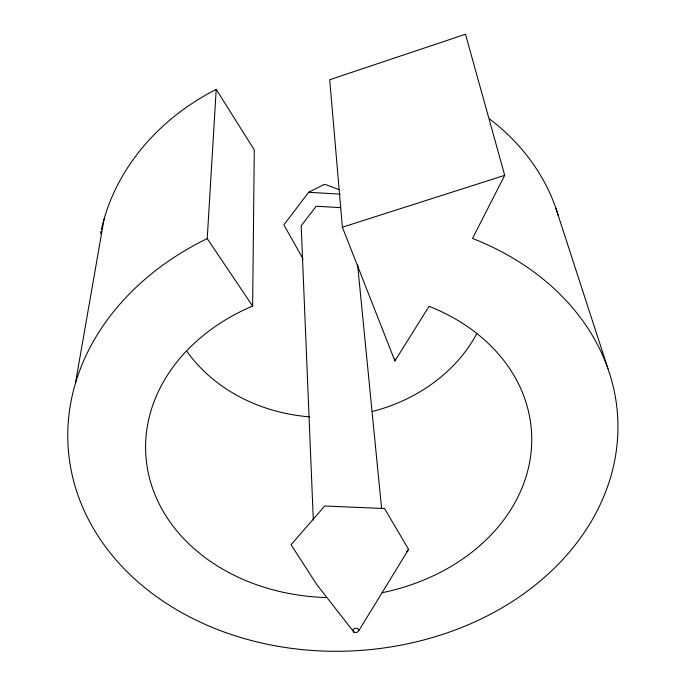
<?xml version="1.0" encoding="UTF-8"?>
<svg xmlns="http://www.w3.org/2000/svg" width="685" height="685" viewBox="0 0 685 685"><rect width="100%" height="100%" fill="white"/><g stroke="black" fill="none" stroke-linecap="round" stroke-linejoin="round"><path stroke-width="1.03" d="M326.557 597.56A193.855 154.887 -3.8 0 1 149.424 477.83A193.855 154.887 -3.8 0 1 252.619 306.041L254.289 149.895L216.203 89.392A236.205 203.471 -4.2 0 0 101.431 229.321M382.161 592.705A193.855 154.887 -3.8 0 0 416.985 582.687A191.749 153.097 -3.9 0 0 531.628 444.873A191.749 153.097 -3.9 0 0 429.075 306.306L394.902 360.969L342.38 227.206L329.708 79.725L465.492 34.25L504.717 175.334L472.504 238.431A270.686 216.554 -4.2 0 1 617.476 439.701A270.686 216.554 -4.2 0 1 443.161 634.216A277.579 222.591 -4.2 0 1 94.265 529.916A277.579 222.591 -4.2 0 1 207.221 238.594L216.203 89.392M75.418 383.292L104.103 218.926M358.949 630.457L408.594 549.387L384.542 508.527L324.716 506.018L291.074 544.712L316.607 584.331L354.034 632.281L357.142 632.392L358.949 630.457L357.638 628.419L354.53 628.308L352.724 630.243L354.034 632.281M338.929 189.574L325.957 184.676L323.885 184.556L308.644 192.297L283.898 224.843L303.027 258.956M406.453 551.708L408.594 549.387M342.38 227.206L504.717 175.334M340.728 207.623L316.213 206.219L301.177 225.81L313.31 520.052M308.644 192.297L340.248 194.12M207.221 238.594L252.619 306.041M555.783 207.923L607.98 368.727M394.637 358.846L394.902 360.969M357.613 264.889L381.554 508.107M489.621 119.01A230.434 198.111 -4.3 0 1 558.087 214.979M100.532 233.517A236.205 203.471 -4.2 0 1 100.969 231.41M476.777 333.715A163.33 140.219 -3.8 0 1 395.45 403.919A165.102 141.829 -3.8 0 1 372.186 411.514M309.569 416.857A165.102 141.829 -3.8 0 1 187.005 351.525"/></g></svg>
